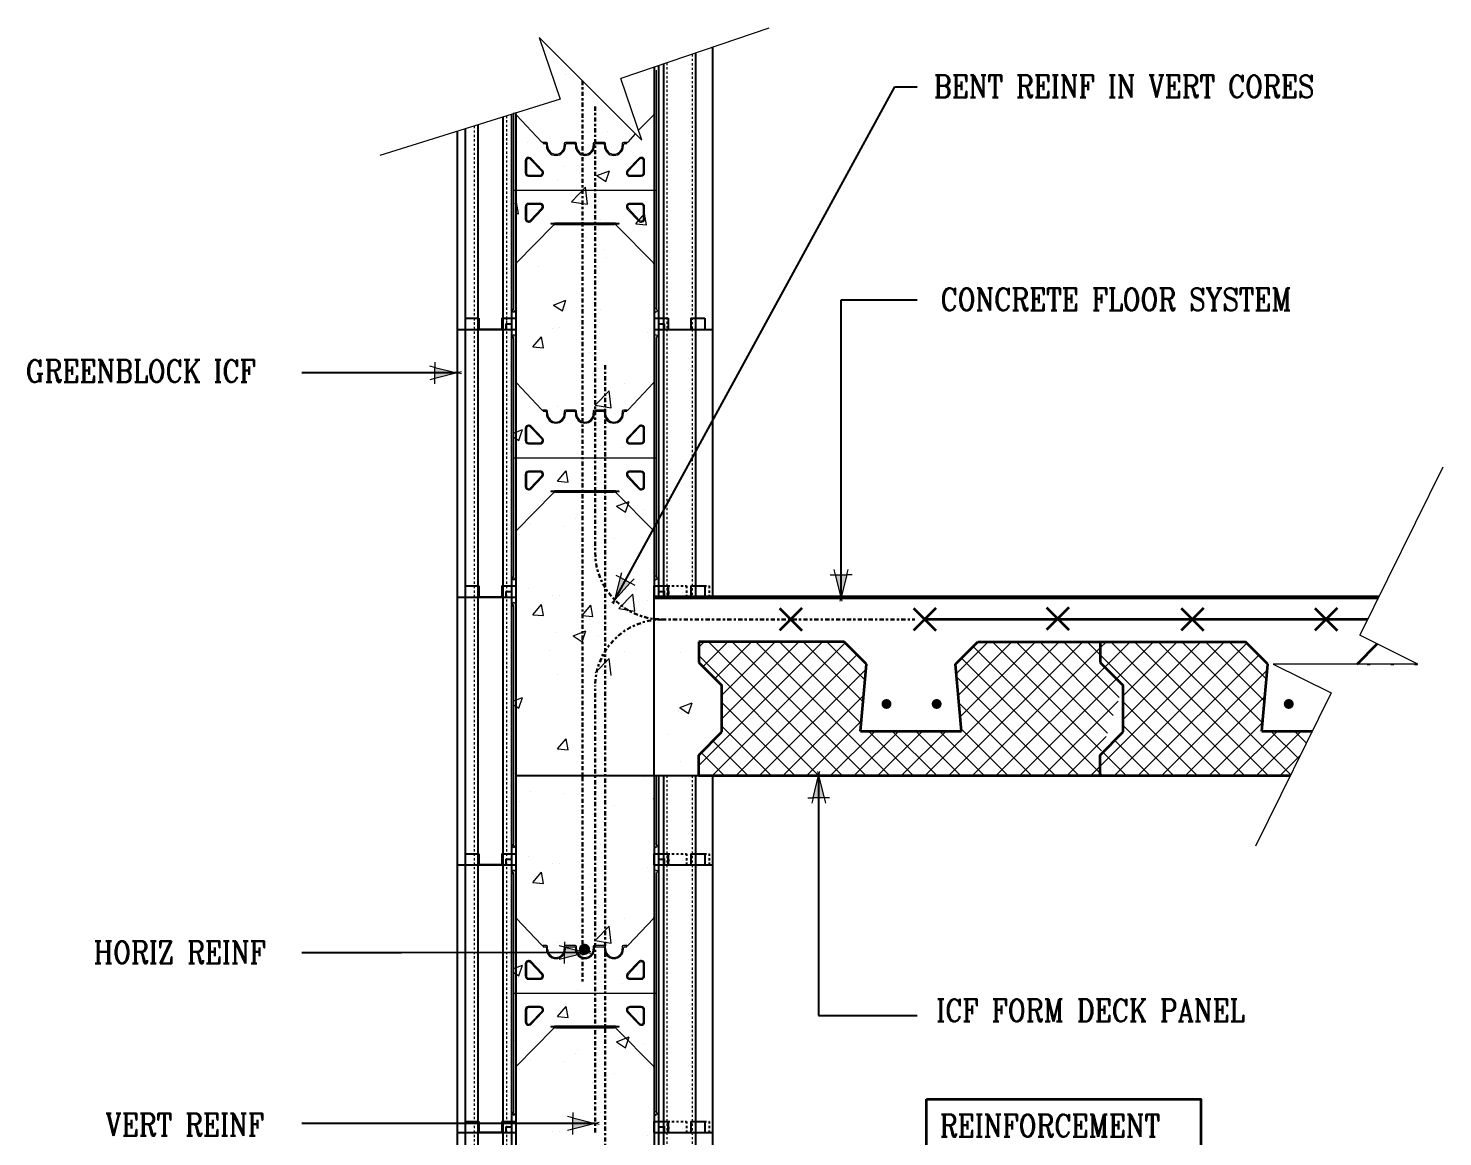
# Model space of a CAD drawing. Header units: inches. Extents: x 2.1 to 65.5, y 40.2 to 123.2.
# Drawn here: x 2.1 to 65.5, y 73.5 to 123.2 of the extents above; entities that cross this region are included whole.
import ezdxf

# ---------------------------------------------------------------- set-up
doc = ezdxf.new("R2010")
doc.units = ezdxf.units.IN
doc.header["$MEASUREMENT"] = 0
for name, pattern in [('CENTER', [2, 1.25, -0.25, 0.25, -0.25]), ('DASHED2', [0.375, 0.25, -0.125]), ('HIDDEN', [0.375, 0.25, -0.125])]:
    doc.linetypes.add(name, pattern=pattern)
for name, color, linetype, lineweight in [('A2 Hatch', 8, 'Continuous', 9), ('A4 medium', 7, 'Continuous', 35), ('A5 heavy', 5, 'Continuous', 53), ('DETAILS', 7, 'Continuous', 13), ('DIM', 3, 'Continuous', 13), ('REBAR', 2, 'CENTER', 30)]:
    doc.layers.add(name, color=color, linetype=linetype, lineweight=lineweight)
doc.styles.add('ARCTEXT', font='arctext.shx', dxfattribs={"width": 0.85})
doc.styles.add('RomanC', font='romanc.shx', dxfattribs={"width": 0.85, "height": 5})
doc.dimstyles.new('ARCTEXT1-4', dxfattribs={"dimtxt": 4, "dimasz": 2, "dimexe": 2, "dimexo": 2, "dimgap": 2, "dimtad": 1, "dimdec": 4, "dimzin": 3, "dimdsep": 46, "dimlunit": 4, "dimtxsty": 'ARCTEXT', "dimblk": 'ARCHTICK', "dimcen": 2, "dimaunit": 1, "dimadec": 0, "dimazin": 0, "dimtfac": 1, "dimtdec": 4, "dimtmove": 2, "dimatfit": 3, "dimldrblk": 'arrow', "dimfxl": 0, "dimtolj": 1, "dimtzin": 0, "dimarcsym": 0})
pattern_1 = [(45, (-3204.1529, 531.17364), (-0.53033009, 0.53033009), []), (135, (-3204.1529, 531.17364), (-0.53033009, -0.53033009), [])]

# ---------------------------------------------------------------- blocks, each defined once
blk = doc.blocks.new('_ArchTick')
at = {"color": 0, "linetype": 'ByBlock', "const_width": 0.15}
blk.add_lwpolyline([(-0.5, -0.5), (0.5, 0.5)], dxfattribs=at)
blk = doc.blocks.new('arrow')
at = {"layer": 'DIM'}
blk.add_hatch(color=253, dxfattribs=at).paths.add_polyline_path([(-2, 0.5), (-2, -0.5), (0, 0)])
at = {"layer": 'DIM', "lineweight": 9}
for points in [[(-2, 0.98), (-2, 0.5), (-2.47, 0.62)], [(0.37, 0.09), (0, 0)], [(0.37, -0.09), (0, 0)], [(-2, -0.98), (-2, -0.5), (-2.47, -0.62)]]:
    blk.add_lwpolyline(points, dxfattribs=at)
at = {"layer": 'DIM', "lineweight": 15}
blk.add_lwpolyline([(0, 0), (-2, -0.5), (-2, 0.5), (0, 0)], dxfattribs=at)

msp = doc.modelspace()

# ---------------------------------------------------------------- hatches: boundary and pattern name
at = {"ltscale": 0.15}
h = msp.add_hatch(dxfattribs=at)
h.set_pattern_fill('ANSI37', color=256, scale=6, style=0)
h.set_pattern_definition(pattern_1)
edge = h.paths.add_edge_path()
edge.add_line((61.626, 94.675), (62.531, 95.579))
edge.add_line((64.357, 94.678), (61.63, 94.678))
edge.add_line((62.531, 95.579), (64.357, 94.678))
at = {"layer": 'A2 Hatch', "ltscale": 0.15}
h = msp.add_hatch(dxfattribs=at)
h.set_pattern_fill('ANSI37', color=256, scale=6, style=0)
h.set_pattern_definition(pattern_1)
h.paths.add_polyline_path([(38.626, 95.675), (32.109, 95.675), (32.109, 94.754), (33.144, 93.719), (33.144, 91.637), (32.109, 90.602), (32.109, 89.678), (50.109, 89.678), (50.109, 90.602), (51.144, 91.637), (51.144, 93.719), (50.109, 94.754), (50.109, 95.675), (44.626, 95.675), (43.626, 94.675), (43.894, 91.678), (39.359, 91.678), (39.626, 94.675)])
edge = h.paths.add_edge_path()
edge.add_line((50.109, 94.754), (51.144, 93.719))
edge.add_line((50.109, 90.602), (51.144, 91.637))
edge.add_line((51.144, 91.637), (51.144, 93.719))
h = msp.add_hatch(dxfattribs=at)
h.set_pattern_fill('ANSI37', color=256, scale=6, style=0)
h.set_pattern_definition(pattern_1)
h.paths.add_polyline_path([(50.109, 89.678), (58.64, 89.678), (59.626, 91.678), (57.359, 91.678), (57.626, 94.675), (56.626, 95.675), (50.109, 95.675), (50.109, 94.754), (51.144, 93.719), (51.144, 91.637), (50.109, 90.602)])
h = msp.add_hatch(color=256, dxfattribs=at)
edge = h.paths.add_edge_path()
edge.add_arc((40.529, 92.89), 0.224, 0, 360)
h = msp.add_hatch(color=256, dxfattribs=at)
edge = h.paths.add_edge_path()
edge.add_arc((42.778, 92.89), 0.224, 0, 360)
h = msp.add_hatch(color=256, dxfattribs=at)
edge = h.paths.add_edge_path()
edge.add_arc((58.564, 92.89), 0.224, 0, 360)

# ---------------------------------------------------------------- linework, layer by layer
at = {"color": 1}
for p, q in [((31.969, 122.065), (31.969, 109.678)), ((32.734, 122.324), (32.734, 109.678)), ((30.109, 121.434), (30.109, 109.678)), ((30.309, 121.502), (30.309, 109.678)), ((30.524, 121.575), (30.524, 109.678)), ((23.709, 119.321), (23.709, 109.678)), ((23.909, 119.331), (23.909, 109.678)), ((21.634, 118.671), (21.634, 109.678)), ((22.209, 118.851), (22.209, 109.678)), ((23.334, 119.203), (23.334, 109.678)), ((21.284, 118.562), (21.284, 109.678)), ((21.634, 110.178), (22.259, 110.178)), ((21.634, 110.178), (21.634, 97.678)), ((22.209, 110.178), (22.209, 97.678)), ((22.259, 110.178), (22.259, 109.678)), ((23.284, 110.178), (23.284, 109.678)), ((23.284, 110.178), (23.909, 110.178)), ((23.334, 110.178), (23.334, 97.678)), ((23.459, 109.928), (23.459, 109.678)), ((23.459, 109.928), (23.709, 109.928)), ((23.709, 109.928), (23.709, 97.678)), ((23.909, 110.178), (23.909, 97.678)), ((23.909, 110.178), (23.909, 109.678)), ((30.109, 110.178), (30.109, 97.678)), ((30.109, 110.178), (30.734, 110.178)), ((30.109, 110.178), (30.109, 109.678)), ((30.309, 109.928), (30.309, 97.678)), ((30.309, 109.928), (30.559, 109.928)), ((30.559, 109.928), (30.559, 109.678)), ((30.734, 110.178), (30.734, 109.678)), ((31.759, 110.178), (31.759, 109.678)), ((31.759, 110.178), (32.384, 110.178)), ((32.384, 110.178), (32.384, 109.678)), ((21.284, 109.678), (23.909, 109.678)), ((21.284, 109.678), (23.909, 109.678)), ((21.284, 109.678), (23.459, 109.678)), ((21.284, 109.678), (21.284, 97.678)), ((21.284, 109.678), (23.459, 109.678)), ((23.334, 109.678), (22.209, 109.678)), ((23.334, 109.678), (22.209, 109.678)), ((23.709, 109.678), (23.909, 109.678)), ((23.709, 109.678), (23.909, 109.678)), ((30.109, 109.678), (30.309, 109.678)), ((30.109, 109.678), (32.734, 109.678)), ((30.524, 109.678), (32.734, 109.678)), ((30.524, 109.678), (30.524, 97.678)), ((31.969, 109.678), (31.969, 97.678)), ((32.734, 109.678), (32.734, 97.678)), ((21.284, 97.678), (23.909, 97.678)), ((21.284, 97.678), (23.909, 97.678)), ((21.284, 97.678), (23.459, 97.678)), ((21.284, 97.678), (21.284, 85.678)), ((21.284, 97.678), (23.459, 97.678)), ((21.634, 98.178), (22.259, 98.178)), ((21.634, 98.178), (21.634, 85.678)), ((22.209, 98.178), (22.209, 85.678)), ((23.334, 97.678), (22.209, 97.678)), ((23.334, 97.678), (22.209, 97.678)), ((22.259, 98.178), (22.259, 97.678)), ((23.284, 98.178), (23.284, 97.678)), ((23.284, 98.178), (23.909, 98.178)), ((23.334, 98.178), (23.334, 85.678)), ((23.459, 97.928), (23.459, 97.678)), ((23.459, 97.928), (23.709, 97.928)), ((23.709, 97.928), (23.709, 85.678)), ((23.709, 97.678), (23.909, 97.678)), ((23.709, 97.678), (23.909, 97.678)), ((23.909, 98.178), (23.909, 85.678)), ((23.909, 98.178), (23.909, 97.678)), ((30.105, 98.178), (30.105, 97.678)), ((30.105, 98.178), (30.73, 98.178)), ((30.105, 98.178), (30.105, 97.678)), ((30.105, 97.678), (30.305, 97.678)), ((30.109, 98.178), (30.734, 98.178)), ((30.109, 98.178), (30.109, 97.678)), ((30.109, 97.678), (32.53, 97.678)), ((30.109, 97.678), (32.53, 97.678)), ((30.109, 97.678), (32.734, 97.678)), ((30.109, 97.678), (30.309, 97.678)), ((30.109, 97.678), (32.734, 97.678)), ((30.305, 97.928), (30.555, 97.928)), ((30.309, 98.178), (30.309, 97.678)), ((30.309, 97.928), (30.559, 97.928)), ((30.32, 97.678), (32.53, 97.678)), ((30.524, 97.678), (32.734, 97.678)), ((30.555, 97.928), (30.555, 97.678)), ((30.559, 97.928), (30.559, 97.678)), ((30.73, 98.178), (30.73, 97.678)), ((30.734, 98.178), (30.734, 97.678)), ((31.755, 98.178), (31.755, 97.678)), ((31.755, 98.178), (32.38, 98.178)), ((31.759, 98.178), (31.759, 97.678)), ((31.759, 98.178), (32.384, 98.178)), ((32.38, 98.178), (32.38, 97.678)), ((32.384, 98.178), (32.384, 97.678)), ((32.534, 97.678), (32.734, 97.678)), ((32.534, 97.678), (32.734, 97.678)), ((32.534, 97.678), (32.734, 97.678)), ((30.109, 89.678), (30.109, 85.678)), ((30.309, 89.678), (30.309, 85.678)), ((30.524, 89.678), (30.524, 85.678)), ((31.969, 89.678), (31.969, 85.678)), ((32.734, 89.678), (32.734, 85.678)), ((21.284, 85.678), (23.909, 85.678)), ((21.284, 85.678), (23.909, 85.678)), ((21.284, 85.678), (23.459, 85.678)), ((21.284, 85.678), (21.284, 73.678)), ((21.284, 85.678), (23.459, 85.678)), ((21.634, 86.178), (22.259, 86.178)), ((21.634, 86.178), (21.634, 73.678)), ((22.209, 86.178), (22.209, 73.678)), ((23.334, 85.678), (22.209, 85.678)), ((23.334, 85.678), (22.209, 85.678)), ((22.259, 86.178), (22.259, 85.678)), ((23.284, 86.178), (23.284, 85.678)), ((23.284, 86.178), (23.909, 86.178)), ((23.334, 86.178), (23.334, 73.678)), ((23.459, 85.928), (23.459, 85.678)), ((23.459, 85.928), (23.709, 85.928)), ((23.709, 85.928), (23.709, 73.678)), ((23.709, 85.678), (23.909, 85.678)), ((23.709, 85.678), (23.909, 85.678)), ((23.909, 86.178), (23.909, 73.678)), ((23.909, 86.178), (23.909, 85.678)), ((30.105, 86.178), (30.105, 85.678)), ((30.105, 86.178), (30.73, 86.178)), ((30.105, 86.178), (30.105, 85.678)), ((30.105, 85.678), (30.305, 85.678)), ((30.109, 86.178), (30.109, 73.678)), ((30.109, 86.178), (30.734, 86.178)), ((30.109, 86.178), (30.109, 85.678)), ((30.109, 85.678), (32.53, 85.678)), ((30.109, 85.678), (32.53, 85.678)), ((30.109, 85.678), (32.734, 85.678)), ((30.109, 85.678), (30.309, 85.678)), ((30.109, 85.678), (32.734, 85.678)), ((30.305, 85.928), (30.555, 85.928)), ((30.309, 86.178), (30.309, 85.678)), ((30.309, 85.928), (30.309, 73.678)), ((30.309, 85.928), (30.559, 85.928)), ((30.32, 85.678), (32.53, 85.678)), ((30.524, 85.678), (32.734, 85.678)), ((30.524, 85.678), (30.524, 73.678)), ((30.555, 85.928), (30.555, 85.678)), ((30.559, 85.928), (30.559, 85.678)), ((30.73, 86.178), (30.73, 85.678)), ((30.734, 86.178), (30.734, 85.678)), ((31.755, 86.178), (31.755, 85.678)), ((31.755, 86.178), (32.38, 86.178)), ((31.759, 86.178), (31.759, 85.678)), ((31.759, 86.178), (32.384, 86.178)), ((31.969, 85.678), (31.969, 73.678)), ((32.38, 86.178), (32.38, 85.678)), ((32.384, 86.178), (32.384, 85.678)), ((32.534, 85.678), (32.734, 85.678)), ((32.534, 85.678), (32.734, 85.678)), ((32.534, 85.678), (32.734, 85.678)), ((32.734, 85.678), (32.734, 73.678)), ((21.284, 73.678), (23.909, 73.678)), ((21.284, 73.678), (23.909, 73.678)), ((21.284, 73.678), (23.459, 73.678)), ((21.284, 73.678), (21.284, 61.601)), ((21.284, 73.678), (23.459, 73.678)), ((21.634, 74.178), (22.259, 74.178)), ((21.634, 74.178), (21.634, 61.71)), ((22.209, 74.178), (22.209, 61.89)), ((23.334, 73.678), (22.209, 73.678)), ((23.334, 73.678), (22.209, 73.678)), ((22.259, 74.178), (22.259, 73.678)), ((23.284, 74.178), (23.284, 73.678)), ((23.284, 74.178), (23.909, 74.178)), ((23.334, 74.178), (23.334, 62.242)), ((23.459, 73.928), (23.459, 73.678)), ((23.459, 73.928), (23.709, 73.928)), ((23.709, 73.928), (23.709, 62.36)), ((23.709, 73.678), (23.909, 73.678)), ((23.709, 73.678), (23.909, 73.678)), ((23.909, 74.178), (23.909, 62.422)), ((23.909, 74.178), (23.909, 73.678)), ((30.105, 74.178), (30.105, 73.678)), ((30.105, 74.178), (30.73, 74.178)), ((30.105, 74.178), (30.105, 73.678)), ((30.105, 73.678), (30.305, 73.678)), ((30.109, 74.178), (30.109, 64.431)), ((30.109, 74.178), (30.734, 74.178)), ((30.109, 74.178), (30.109, 73.678)), ((30.109, 73.678), (32.53, 73.678)), ((30.109, 73.678), (32.53, 73.678)), ((30.109, 73.678), (32.734, 73.678)), ((30.109, 73.678), (30.309, 73.678)), ((30.109, 73.678), (32.734, 73.678)), ((30.305, 73.928), (30.555, 73.928)), ((30.309, 74.178), (30.309, 73.678)), ((30.309, 73.928), (30.309, 64.493)), ((30.309, 73.928), (30.559, 73.928)), ((30.32, 73.678), (32.53, 73.678)), ((30.524, 73.678), (32.734, 73.678)), ((30.524, 73.678), (30.524, 64.559)), ((30.555, 73.928), (30.555, 73.678)), ((30.559, 73.928), (30.559, 73.678)), ((30.73, 74.178), (30.73, 73.678)), ((30.734, 74.178), (30.734, 73.678)), ((31.755, 74.178), (31.755, 73.678)), ((31.755, 74.178), (32.38, 74.178)), ((31.759, 74.178), (31.759, 73.678)), ((31.759, 74.178), (32.384, 74.178)), ((31.969, 73.678), (31.969, 65.007)), ((32.38, 74.178), (32.38, 73.678)), ((32.384, 74.178), (32.384, 73.678)), ((32.534, 73.678), (32.734, 73.678)), ((32.534, 73.678), (32.734, 73.678)), ((32.534, 73.678), (32.734, 73.678)), ((32.734, 73.678), (32.734, 65.244))]:
    msp.add_line(p, q, dxfattribs=at)
at = {"color": 1, "linetype": 'HIDDEN', "ltscale": 0.02}
for p, q in [((21.634, 110.178), (22.259, 110.178)), ((21.634, 110.178), (21.634, 109.678)), ((22.259, 110.178), (22.259, 109.678)), ((23.284, 110.178), (23.284, 109.678)), ((23.284, 110.178), (23.909, 110.178)), ((30.109, 110.178), (30.734, 110.178)), ((30.309, 109.928), (30.309, 109.678)), ((30.309, 109.928), (30.559, 109.928)), ((30.559, 109.928), (30.559, 109.678)), ((30.734, 110.178), (30.734, 109.678)), ((31.759, 110.178), (31.759, 109.678)), ((31.759, 110.178), (32.384, 110.178)), ((32.384, 110.178), (32.384, 109.678)), ((21.634, 98.178), (22.259, 98.178)), ((21.634, 98.178), (21.634, 97.678)), ((22.259, 98.178), (22.259, 97.678)), ((23.284, 98.178), (23.284, 97.678)), ((23.284, 98.178), (23.909, 98.178)), ((30.105, 98.178), (30.73, 98.178)), ((30.105, 98.178), (30.73, 98.178)), ((30.109, 98.178), (30.734, 98.178)), ((30.305, 97.928), (30.305, 97.678)), ((30.305, 97.928), (30.555, 97.928)), ((30.305, 97.928), (30.305, 97.678)), ((30.305, 97.928), (30.555, 97.928)), ((30.309, 98.178), (31.559, 98.178)), ((30.309, 97.928), (30.309, 97.678)), ((30.309, 97.928), (30.559, 97.928)), ((30.509, 97.928), (30.759, 97.928)), ((30.555, 97.928), (30.555, 97.678)), ((30.555, 97.928), (30.555, 97.678)), ((30.559, 97.928), (30.559, 97.678)), ((30.73, 98.178), (30.73, 97.678)), ((30.73, 98.178), (30.73, 97.678)), ((30.734, 98.178), (30.734, 97.678)), ((30.759, 97.928), (30.759, 97.678)), ((31.559, 98.178), (31.559, 97.678)), ((31.755, 98.178), (31.755, 97.678)), ((31.755, 98.178), (32.38, 98.178)), ((31.755, 98.178), (31.755, 97.678)), ((31.755, 98.178), (32.38, 98.178)), ((31.759, 98.178), (31.759, 97.678)), ((31.759, 98.178), (32.384, 98.178)), ((31.959, 98.178), (31.959, 97.678)), ((31.959, 98.178), (32.584, 98.178)), ((32.38, 98.178), (32.38, 97.678)), ((32.38, 98.178), (32.38, 97.678)), ((32.384, 98.178), (32.384, 97.678)), ((32.584, 98.178), (32.584, 97.678)), ((21.634, 86.178), (22.259, 86.178)), ((21.634, 86.178), (21.634, 85.678)), ((22.259, 86.178), (22.259, 85.678)), ((23.284, 86.178), (23.284, 85.678)), ((23.284, 86.178), (23.909, 86.178)), ((30.105, 86.178), (30.73, 86.178)), ((30.105, 86.178), (30.73, 86.178)), ((30.109, 86.178), (30.734, 86.178)), ((30.305, 85.928), (30.305, 85.678)), ((30.305, 85.928), (30.555, 85.928)), ((30.305, 85.928), (30.305, 85.678)), ((30.305, 85.928), (30.555, 85.928)), ((30.309, 86.178), (31.559, 86.178)), ((30.309, 85.928), (30.309, 85.678)), ((30.309, 85.928), (30.559, 85.928)), ((30.509, 85.928), (30.759, 85.928)), ((30.555, 85.928), (30.555, 85.678)), ((30.555, 85.928), (30.555, 85.678)), ((30.559, 85.928), (30.559, 85.678)), ((30.73, 86.178), (30.73, 85.678)), ((30.73, 86.178), (30.73, 85.678)), ((30.734, 86.178), (30.734, 85.678)), ((30.759, 85.928), (30.759, 85.678)), ((31.559, 86.178), (31.559, 85.678)), ((31.755, 86.178), (31.755, 85.678)), ((31.755, 86.178), (32.38, 86.178)), ((31.755, 86.178), (31.755, 85.678)), ((31.755, 86.178), (32.38, 86.178)), ((31.759, 86.178), (31.759, 85.678)), ((31.759, 86.178), (32.384, 86.178)), ((31.959, 86.178), (31.959, 85.678)), ((31.959, 86.178), (32.584, 86.178)), ((32.38, 86.178), (32.38, 85.678)), ((32.38, 86.178), (32.38, 85.678)), ((32.384, 86.178), (32.384, 85.678)), ((32.584, 86.178), (32.584, 85.678)), ((21.634, 74.178), (22.259, 74.178)), ((21.634, 74.178), (21.634, 73.678)), ((22.259, 74.178), (22.259, 73.678)), ((23.284, 74.178), (23.284, 73.678)), ((23.284, 74.178), (23.909, 74.178)), ((30.105, 74.178), (30.73, 74.178)), ((30.105, 74.178), (30.73, 74.178)), ((30.109, 74.178), (30.734, 74.178)), ((30.305, 73.928), (30.305, 73.678)), ((30.305, 73.928), (30.555, 73.928)), ((30.305, 73.928), (30.305, 73.678)), ((30.305, 73.928), (30.555, 73.928)), ((30.309, 74.178), (31.559, 74.178)), ((30.309, 73.928), (30.309, 73.678)), ((30.309, 73.928), (30.559, 73.928)), ((30.509, 73.928), (30.759, 73.928)), ((30.555, 73.928), (30.555, 73.678)), ((30.555, 73.928), (30.555, 73.678)), ((30.559, 73.928), (30.559, 73.678)), ((30.73, 74.178), (30.73, 73.678)), ((30.73, 74.178), (30.73, 73.678)), ((30.734, 74.178), (30.734, 73.678)), ((30.759, 73.928), (30.759, 73.678)), ((31.559, 74.178), (31.559, 73.678)), ((31.755, 74.178), (31.755, 73.678)), ((31.755, 74.178), (32.38, 74.178)), ((31.755, 74.178), (31.755, 73.678)), ((31.755, 74.178), (32.38, 74.178)), ((31.759, 74.178), (31.759, 73.678)), ((31.759, 74.178), (32.384, 74.178)), ((31.959, 74.178), (31.959, 73.678)), ((31.959, 74.178), (32.584, 74.178)), ((32.38, 74.178), (32.38, 73.678)), ((32.38, 74.178), (32.38, 73.678)), ((32.384, 74.178), (32.384, 73.678)), ((32.584, 74.178), (32.584, 73.678))]:
    msp.add_line(p, q, dxfattribs=at)
at = {"ltscale": 0.15}
for p, q in [((22.259, 109.678), (23.284, 109.678)), ((22.259, 109.678), (23.284, 109.678)), ((22.259, 97.678), (23.284, 97.678)), ((22.259, 97.678), (23.284, 97.678)), ((30.105, 97.678), (30.105, 89.678)), ((50.109, 94.754), (51.144, 93.719)), ((51.144, 91.637), (51.144, 93.719)), ((50.109, 90.602), (51.144, 91.637)), ((23.909, 89.678), (50.109, 89.678)), ((50.109, 89.678), (58.64, 89.678)), ((22.259, 85.678), (23.284, 85.678)), ((22.259, 85.678), (23.284, 85.678)), ((22.259, 73.678), (23.284, 73.678)), ((22.259, 73.678), (23.284, 73.678))]:
    msp.add_line(p, q, dxfattribs=at)
at = {"ltscale": 0.15, "const_width": 0.25}
msp.add_lwpolyline([(26.863, 81.891, 1), (27.113, 81.891, 1)], format="xyb", close=True, dxfattribs=at)
at = {"layer": 'A2 Hatch', "linetype": 'DASHED2', "ltscale": 0.15}
for p, q in [((31.809, 122.011), (31.809, 109.678)), ((30.684, 121.629), (30.684, 109.678)), ((23.494, 119.254), (23.494, 109.678)), ((22.049, 118.801), (22.049, 109.678)), ((22.049, 110.178), (22.049, 97.678)), ((23.494, 110.178), (23.494, 97.678)), ((30.684, 109.678), (30.684, 97.678)), ((31.809, 109.678), (31.809, 97.678)), ((22.049, 98.178), (22.049, 85.678)), ((23.494, 98.178), (23.494, 85.678)), ((30.684, 89.678), (30.684, 85.678)), ((31.809, 89.678), (31.809, 85.678)), ((22.049, 86.178), (22.049, 73.678)), ((23.494, 86.178), (23.494, 73.678)), ((30.684, 85.678), (30.684, 73.678)), ((31.809, 85.678), (31.809, 73.678)), ((22.049, 74.178), (22.049, 61.84)), ((23.494, 74.178), (23.494, 62.292)), ((30.684, 73.678), (30.684, 64.609)), ((31.809, 73.678), (31.809, 64.958))]:
    msp.add_line(p, q, dxfattribs=at)
at = {"layer": 'A2 Hatch', "ltscale": 0.15}
for p, q in [((26.123, 121.117), (26.123, 121.117)), ((29.134, 118.812), (29.134, 118.812)), ((23.973, 118.057), (23.973, 118.057)), ((24.417, 118.065), (24.417, 118.065)), ((27.131, 118.549), (27.131, 118.549)), ((28.014, 118.569), (28.014, 118.569)), ((28.688, 117.885), (28.688, 117.885)), ((26.104, 116.991), (26.104, 116.991)), ((27.546, 116.575), (28.106, 116.79)), ((27.944, 116.306), (28.106, 116.79)), ((25.792, 116.344), (25.792, 116.344)), ((26.406, 115.398), (27.029, 116.048)), ((27.117, 115.289), (27.029, 116.048)), ((27.546, 116.575), (27.944, 116.306)), ((27.029, 115.657), (27.029, 115.657)), ((27.917, 115.906), (27.917, 115.906)), ((23.885, 114.881), (24.038, 114.868)), ((23.887, 115.3), (23.945, 115.369)), ((24.037, 114.868), (23.945, 115.369)), ((25.026, 115.393), (25.026, 115.393)), ((26.406, 115.398), (27.118, 115.288)), ((29.297, 114.408), (29.683, 114.867)), ((29.776, 114.366), (29.683, 114.867)), ((27.709, 114.587), (27.709, 114.587)), ((29.297, 114.408), (29.776, 114.366)), ((27.096, 113.818), (27.096, 113.818)), ((27.819, 113.243), (27.819, 113.243)), ((27.954, 112.901), (27.954, 112.901)), ((24.925, 112.502), (24.925, 112.502)), ((25.599, 110.773), (26.159, 110.988)), ((25.997, 110.505), (26.159, 110.988)), ((26.099, 110.987), (26.099, 110.987)), ((25.599, 110.773), (25.997, 110.505)), ((27.722, 110.579), (27.722, 110.579)), ((25.538, 109.73), (25.538, 109.73)), ((25.85, 109.745), (25.85, 109.745)), ((24.669, 108.892), (25.055, 109.352)), ((25.148, 108.85), (25.055, 109.352)), ((29.809, 109.55), (29.809, 109.55)), ((24.669, 108.892), (25.148, 108.85)), ((27.225, 108.656), (27.225, 108.656)), ((27.625, 107.916), (27.625, 107.916)), ((28.798, 107.255), (28.798, 107.255)), ((27.467, 106.281), (28.09, 106.931)), ((28.178, 106.171), (28.09, 106.931)), ((25.769, 106.213), (25.769, 106.213)), ((27.467, 106.281), (28.178, 106.171)), ((23.946, 105.664), (23.946, 105.664)), ((28.217, 105.484), (28.217, 105.484)), ((23.85, 104.839), (24.051, 104.704)), ((23.851, 105.048), (24.213, 105.187)), ((24.051, 104.704), (24.213, 105.187)), ((27.527, 105.253), (27.527, 105.253)), ((26.693, 104.1), (26.693, 104.1)), ((27.686, 104.457), (27.686, 104.457)), ((28.696, 104.364), (28.696, 104.364)), ((25.779, 102.875), (26.165, 103.334)), ((25.779, 102.875), (26.258, 102.833)), ((26.258, 102.833), (26.165, 103.334)), ((27.43, 102.59), (27.43, 102.59)), ((28.428, 101.751), (28.988, 101.966)), ((28.428, 101.751), (28.826, 101.483)), ((28.826, 101.483), (28.988, 101.966)), ((29.621, 101.607), (29.621, 101.607)), ((24.589, 100.945), (24.589, 100.945)), ((26.075, 100.856), (26.075, 100.856)), ((26.591, 101.208), (26.591, 101.208)), ((26.659, 101.396), (26.659, 101.396)), ((24.075, 100.501), (24.075, 100.501)), ((28.346, 100.321), (28.346, 100.321)), ((27.333, 99.927), (27.333, 99.927)), ((27.517, 98.452), (27.517, 98.452)), ((27.722, 98.58), (27.722, 98.58)), ((24.487, 98.053), (24.487, 98.053)), ((25.538, 97.731), (25.538, 97.731)), ((25.85, 97.745), (25.85, 97.745)), ((28.527, 97.164), (29.15, 97.814)), ((29.239, 97.054), (29.15, 97.814)), ((31.391, 97.864), (31.391, 97.864)), ((24.669, 96.892), (25.055, 97.352)), ((25.148, 96.85), (25.055, 97.352)), ((25.068, 97.329), (25.068, 97.329)), ((26.889, 96.857), (27.275, 97.317)), ((27.236, 97.264), (27.236, 97.264)), ((27.368, 96.815), (27.275, 97.317)), ((28.527, 97.164), (29.239, 97.054)), ((29.338, 97.149), (29.338, 97.149)), ((29.809, 97.55), (29.809, 97.55)), ((24.669, 96.892), (25.148, 96.85)), ((26.889, 96.857), (27.368, 96.815)), ((27.225, 96.656), (27.225, 96.656)), ((25.745, 96.083), (25.745, 96.083)), ((26.481, 95.95), (27.042, 96.165)), ((26.481, 95.95), (26.879, 95.682)), ((26.879, 95.682), (27.042, 96.165)), ((27.625, 95.916), (27.625, 95.916)), ((25.412, 95.297), (25.412, 95.297)), ((28.798, 95.255), (28.798, 95.255)), ((31.293, 95.2), (31.293, 95.2)), ((27.138, 94.601), (27.138, 94.601)), ((27.467, 94.281), (28.09, 94.931)), ((28.178, 94.171), (28.09, 94.931)), ((25.769, 94.213), (25.769, 94.213)), ((23.946, 93.664), (23.946, 93.664)), ((23.85, 92.839), (24.051, 92.704)), ((23.851, 93.048), (24.213, 93.187)), ((24.051, 92.704), (24.213, 93.187)), ((31.257, 92.729), (31.817, 92.944)), ((31.257, 92.729), (31.655, 92.461)), ((31.655, 92.461), (31.817, 92.944)), ((31.196, 92.537), (31.196, 92.537)), ((25.779, 90.875), (26.165, 91.334)), ((26.258, 90.833), (26.165, 91.334)), ((30.717, 91.527), (30.717, 91.527)), ((25.779, 90.875), (26.258, 90.833)), ((31.288, 90.314), (31.288, 90.314)), ((29.621, 89.607), (29.621, 89.607)), ((24.589, 88.945), (24.589, 88.945)), ((26.075, 88.856), (26.075, 88.856)), ((24.075, 88.501), (24.075, 88.501)), ((28.346, 88.321), (28.346, 88.321)), ((27.333, 87.927), (27.333, 87.927)), ((27.517, 86.452), (27.517, 86.452)), ((27.722, 86.58), (27.722, 86.58)), ((24.487, 86.053), (24.487, 86.053)), ((25.538, 85.731), (25.538, 85.731)), ((25.85, 85.745), (25.85, 85.745)), ((31.391, 85.864), (31.391, 85.864)), ((24.669, 84.892), (25.055, 85.352)), ((25.148, 84.85), (25.055, 85.352)), ((25.068, 85.329), (25.068, 85.329)), ((27.236, 85.264), (27.236, 85.264)), ((29.809, 85.55), (29.809, 85.55)), ((24.669, 84.892), (25.148, 84.85)), ((27.225, 84.656), (27.225, 84.656)), ((27.625, 83.916), (27.625, 83.916)), ((28.798, 83.255), (28.798, 83.255)), ((27.467, 82.281), (28.09, 82.931)), ((28.178, 82.172), (28.09, 82.931)), ((25.769, 82.214), (25.769, 82.214)), ((27.467, 82.281), (28.178, 82.171)), ((23.851, 81.048), (24.213, 81.187)), ((23.946, 81.664), (23.946, 81.664)), ((24.051, 80.704), (24.213, 81.187)), ((27.527, 81.253), (27.527, 81.253)), ((28.217, 81.484), (28.217, 81.484)), ((23.85, 80.839), (24.051, 80.704)), ((26.693, 80.1), (26.693, 80.1)), ((27.686, 80.457), (27.686, 80.457)), ((28.696, 80.364), (28.696, 80.364)), ((25.779, 78.875), (26.165, 79.334)), ((26.258, 78.833), (26.165, 79.334)), ((25.779, 78.875), (26.258, 78.833)), ((27.43, 78.59), (27.43, 78.59)), ((26.659, 77.396), (26.659, 77.396)), ((28.428, 77.751), (28.988, 77.966)), ((28.428, 77.751), (28.826, 77.483)), ((28.826, 77.483), (28.988, 77.966)), ((29.621, 77.607), (29.621, 77.607)), ((24.589, 76.945), (24.589, 76.945)), ((26.075, 76.856), (26.075, 76.856)), ((26.591, 77.208), (26.591, 77.208)), ((24.075, 76.501), (24.075, 76.501)), ((28.346, 76.321), (28.346, 76.321)), ((27.333, 75.927), (27.333, 75.927)), ((27.517, 74.452), (27.517, 74.452)), ((27.722, 74.58), (27.722, 74.58)), ((24.487, 74.053), (24.487, 74.053)), ((25.538, 73.731), (25.538, 73.731)), ((25.85, 73.745), (25.85, 73.745)), ((31.391, 73.864), (31.391, 73.864)), ((29.809, 73.55), (29.809, 73.55))]:
    msp.add_line(p, q, dxfattribs=at)
at = {"layer": 'A4 medium', "ltscale": 0.15}
for p, q in [((35.735, 97.178), (36.735, 96.178)), ((36.735, 97.178), (35.735, 96.178)), ((41.735, 97.178), (42.735, 96.178)), ((42.735, 97.178), (41.735, 96.178)), ((47.7, 97.213), (48.7, 96.213)), ((48.7, 97.213), (47.7, 96.213)), ((53.735, 97.178), (54.735, 96.178)), ((54.735, 97.178), (53.735, 96.178)), ((59.735, 97.178), (60.735, 96.178)), ((60.735, 97.178), (59.735, 96.178)), ((48.235, 96.678), (42.235, 96.678)), ((54.235, 96.678), (48.235, 96.678)), ((60.235, 96.678), (54.235, 96.678)), ((62.094, 96.678), (60.235, 96.678)), ((32.109, 95.675), (32.109, 94.754)), ((38.626, 95.675), (32.109, 95.675)), ((39.626, 94.675), (38.626, 95.675)), ((43.626, 94.675), (44.626, 95.675)), ((44.626, 95.675), (50.109, 95.675)), ((50.109, 95.675), (50.109, 94.754)), ((50.109, 95.675), (56.626, 95.675)), ((57.626, 94.675), (56.626, 95.675)), ((61.626, 94.675), (62.531, 95.579)), ((32.109, 94.754), (33.144, 93.719)), ((39.359, 91.678), (39.626, 94.675)), ((43.894, 91.678), (43.626, 94.675)), ((50.109, 94.754), (51.144, 93.719)), ((57.359, 91.678), (57.626, 94.675)), ((33.144, 91.637), (33.144, 93.719)), ((51.144, 91.637), (51.144, 93.719)), ((32.109, 90.602), (33.144, 91.637)), ((39.359, 91.678), (43.894, 91.678)), ((50.109, 90.602), (51.144, 91.637)), ((57.359, 91.678), (59.626, 91.678)), ((32.109, 89.678), (32.109, 90.602)), ((50.109, 89.678), (50.109, 90.602)), ((32.109, 89.678), (58.64, 89.678))]:
    msp.add_line(p, q, dxfattribs=at)
msp.add_lwpolyline([(42.321, 75.173), (54.616, 75.173), (54.616, 70.831), (42.321, 70.831)], close=True, dxfattribs=at)
at = {"layer": 'A5 heavy', "ltscale": 0.15}
msp.add_line((30.105, 97.678), (62.587, 97.678), dxfattribs=at)
at = {"layer": 'DETAILS', "color": 6, "lineweight": 20}
for p, q in [((30.109, 119.349), (30.109, 121.4)), ((30.209, 121.303), (30.209, 110.606)), ((23.809, 119.383), (23.809, 110.606)), ((23.909, 119.415), (23.909, 112.587)), ((23.909, 119.365), (23.909, 119.349)), ((23.937, 119.279), (25.054, 118.089)), ((29.407, 118.608), (30.081, 119.279)), ((30.109, 112.587), (30.109, 119.349)), ((25.127, 118.058), (25.134, 118.058)), ((25.284, 118.058), (25.127, 118.058)), ((25.134, 118.058), (25.134, 118.008)), ((25.134, 118.008), (25.234, 118.008)), ((25.284, 117.958), (25.284, 117.903)), ((25.334, 117.903), (25.334, 118.008)), ((26.084, 118.008), (26.084, 117.903)), ((26.584, 118.058), (26.134, 118.058)), ((26.134, 117.903), (26.134, 117.958)), ((26.184, 118.008), (26.534, 118.008)), ((26.584, 117.958), (26.584, 117.903)), ((26.634, 117.903), (26.634, 118.008)), ((27.384, 118.008), (27.384, 117.903)), ((27.884, 118.058), (27.434, 118.058)), ((27.434, 117.903), (27.434, 117.958)), ((27.484, 118.008), (27.834, 118.008)), ((27.884, 117.958), (27.884, 117.903)), ((27.934, 117.903), (27.934, 118.008)), ((28.684, 118.008), (28.684, 117.903)), ((28.891, 118.058), (28.734, 118.058)), ((28.734, 117.903), (28.734, 117.958)), ((28.784, 118.008), (28.884, 118.008)), ((28.884, 118.008), (28.884, 118.058)), ((28.884, 118.058), (28.891, 118.058)), ((28.964, 118.089), (29.273, 118.451)), ((25.112, 116.802), (24.592, 117.343)), ((29.426, 117.343), (28.906, 116.802)), ((24.334, 117.239), (24.334, 116.698)), ((24.384, 117.239), (24.384, 116.698)), ((25.076, 116.768), (24.556, 117.309)), ((29.462, 117.309), (28.942, 116.768)), ((29.634, 116.698), (29.634, 117.239)), ((29.684, 116.698), (29.684, 117.239)), ((24.484, 116.598), (25.003, 116.598)), ((24.484, 116.548), (25.003, 116.548)), ((29.015, 116.598), (29.534, 116.598)), ((29.015, 116.548), (29.534, 116.548)), ((23.809, 115.928), (30.209, 115.928)), ((24.334, 115.178), (24.334, 114.637)), ((24.384, 115.178), (24.384, 114.637)), ((25.003, 115.328), (24.484, 115.328)), ((25.003, 115.278), (24.484, 115.278)), ((24.556, 114.568), (25.076, 115.109)), ((24.592, 114.534), (25.112, 115.075)), ((28.906, 115.075), (29.426, 114.534)), ((28.942, 115.109), (29.462, 114.568)), ((29.534, 115.328), (29.015, 115.328)), ((29.534, 115.278), (29.015, 115.278)), ((29.634, 114.637), (29.634, 115.178)), ((29.684, 114.637), (29.684, 115.178)), ((23.938, 112.658), (25.59, 114.335)), ((25.639, 114.448), (25.483, 114.433)), ((25.483, 114.414), (25.639, 114.398)), ((27.009, 114.448), (25.639, 114.448)), ((25.639, 114.398), (27.009, 114.398)), ((25.696, 114.378), (27.009, 114.378)), ((28.379, 114.448), (27.009, 114.448)), ((27.009, 114.398), (28.379, 114.398)), ((27.009, 114.378), (28.322, 114.378)), ((28.535, 114.433), (28.379, 114.448)), ((28.379, 114.398), (28.535, 114.414)), ((28.428, 114.335), (30.08, 112.658)), ((23.909, 110.579), (23.909, 112.587)), ((30.109, 112.587), (30.109, 110.579)), ((23.802, 110.581), (23.757, 110.502)), ((23.757, 110.502), (23.843, 110.452)), ((23.809, 110.642), (23.809, 110.606)), ((23.843, 110.452), (23.902, 110.554)), ((30.116, 110.554), (30.175, 110.452)), ((30.175, 110.452), (30.261, 110.502)), ((30.209, 110.606), (30.209, 110.642)), ((30.261, 110.502), (30.216, 110.581)), ((23.757, 109.405), (23.843, 109.455)), ((23.802, 109.326), (23.757, 109.405)), ((23.809, 109.303), (23.809, 98.606)), ((23.809, 109.265), (23.809, 109.301)), ((23.843, 109.455), (23.902, 109.353)), ((23.909, 109.328), (23.909, 107.349)), ((30.109, 107.349), (30.109, 109.328)), ((30.116, 109.353), (30.175, 109.455)), ((30.175, 109.455), (30.261, 109.405)), ((30.209, 109.303), (30.209, 98.606)), ((30.209, 109.301), (30.209, 109.265)), ((30.261, 109.405), (30.216, 109.326)), ((23.909, 107.349), (23.909, 100.587)), ((23.937, 107.279), (25.054, 106.089)), ((28.964, 106.089), (30.081, 107.279)), ((30.109, 100.587), (30.109, 107.349)), ((25.127, 106.058), (25.134, 106.058)), ((25.284, 106.058), (25.127, 106.058)), ((25.134, 106.058), (25.134, 106.008)), ((25.134, 106.008), (25.234, 106.008)), ((25.284, 105.958), (25.284, 105.903)), ((25.334, 105.903), (25.334, 106.008)), ((26.084, 106.008), (26.084, 105.903)), ((26.584, 106.058), (26.134, 106.058)), ((26.134, 105.903), (26.134, 105.958)), ((26.184, 106.008), (26.534, 106.008)), ((26.584, 105.958), (26.584, 105.903)), ((26.634, 105.903), (26.634, 106.008)), ((27.384, 106.008), (27.384, 105.903)), ((27.884, 106.058), (27.434, 106.058)), ((27.434, 105.903), (27.434, 105.958)), ((27.484, 106.008), (27.834, 106.008)), ((27.884, 105.958), (27.884, 105.903)), ((27.934, 105.903), (27.934, 106.008)), ((28.684, 106.008), (28.684, 105.903)), ((28.891, 106.058), (28.734, 106.058)), ((28.734, 105.903), (28.734, 105.958)), ((28.784, 106.008), (28.884, 106.008)), ((28.884, 106.008), (28.884, 106.058)), ((28.884, 106.058), (28.891, 106.058)), ((25.076, 104.768), (24.556, 105.309)), ((25.112, 104.802), (24.592, 105.343)), ((29.426, 105.343), (28.906, 104.802)), ((29.462, 105.309), (28.942, 104.768)), ((24.334, 105.239), (24.334, 104.698)), ((24.384, 105.239), (24.384, 104.698)), ((29.634, 104.698), (29.634, 105.239)), ((29.684, 104.698), (29.684, 105.239)), ((24.484, 104.598), (25.003, 104.598)), ((24.484, 104.548), (25.003, 104.548)), ((29.015, 104.598), (29.534, 104.598)), ((29.015, 104.548), (29.534, 104.548)), ((23.809, 103.928), (30.209, 103.928)), ((24.334, 103.178), (24.334, 102.637)), ((24.384, 103.178), (24.384, 102.637)), ((25.003, 103.328), (24.484, 103.328)), ((25.003, 103.278), (24.484, 103.278)), ((24.556, 102.568), (25.076, 103.109)), ((24.592, 102.534), (25.112, 103.075)), ((28.906, 103.075), (29.426, 102.534)), ((28.942, 103.109), (29.462, 102.568)), ((29.534, 103.328), (29.015, 103.328)), ((29.534, 103.278), (29.015, 103.278)), ((29.634, 102.637), (29.634, 103.178)), ((29.684, 102.637), (29.684, 103.178)), ((23.938, 100.658), (25.59, 102.335)), ((25.639, 102.448), (25.483, 102.433)), ((25.483, 102.414), (25.639, 102.398)), ((27.009, 102.448), (25.639, 102.448)), ((25.639, 102.398), (27.009, 102.398)), ((25.696, 102.378), (27.009, 102.378)), ((28.379, 102.448), (27.009, 102.448)), ((27.009, 102.398), (28.379, 102.398)), ((27.009, 102.378), (28.322, 102.378)), ((28.535, 102.433), (28.379, 102.448)), ((28.379, 102.398), (28.535, 102.414)), ((28.428, 102.335), (30.08, 100.658)), ((23.909, 98.579), (23.909, 100.587)), ((30.109, 100.587), (30.109, 98.579)), ((23.802, 98.581), (23.757, 98.502)), ((23.802, 98.581), (23.757, 98.502)), ((23.757, 98.502), (23.843, 98.452)), ((23.757, 98.502), (23.843, 98.452)), ((23.809, 98.642), (23.809, 98.606)), ((23.809, 98.642), (23.809, 98.606)), ((23.843, 98.452), (23.902, 98.554)), ((23.843, 98.452), (23.902, 98.554)), ((30.116, 98.554), (30.175, 98.452)), ((30.116, 98.554), (30.175, 98.452)), ((30.175, 98.452), (30.261, 98.502)), ((30.175, 98.452), (30.261, 98.502)), ((30.209, 98.606), (30.209, 98.642)), ((30.209, 98.606), (30.209, 98.642)), ((30.261, 98.502), (30.216, 98.581)), ((30.261, 98.502), (30.216, 98.581)), ((23.757, 97.405), (23.843, 97.455)), ((23.802, 97.326), (23.757, 97.405)), ((23.809, 97.303), (23.809, 86.606)), ((23.809, 97.265), (23.809, 97.301)), ((23.843, 97.455), (23.902, 97.353)), ((23.909, 97.328), (23.909, 95.349)), ((23.909, 95.349), (23.909, 88.587)), ((30.109, 88.587), (30.109, 89.678)), ((30.209, 89.678), (30.209, 86.606)), ((23.909, 86.579), (23.909, 88.587)), ((30.109, 88.587), (30.109, 86.579)), ((23.802, 86.581), (23.757, 86.502)), ((23.802, 86.581), (23.757, 86.502)), ((23.757, 86.502), (23.843, 86.452)), ((23.757, 86.502), (23.843, 86.452)), ((23.809, 86.642), (23.809, 86.606)), ((23.809, 86.642), (23.809, 86.606)), ((23.843, 86.452), (23.902, 86.554)), ((23.843, 86.452), (23.902, 86.554)), ((30.116, 86.554), (30.175, 86.452)), ((30.116, 86.554), (30.175, 86.452)), ((30.175, 86.452), (30.261, 86.502)), ((30.175, 86.452), (30.261, 86.502)), ((30.209, 86.606), (30.209, 86.642)), ((30.209, 86.606), (30.209, 86.642)), ((30.261, 86.502), (30.216, 86.581)), ((30.261, 86.502), (30.216, 86.581)), ((23.757, 85.405), (23.843, 85.455)), ((23.802, 85.326), (23.757, 85.405)), ((23.809, 85.303), (23.809, 74.606)), ((23.809, 85.265), (23.809, 85.301)), ((23.843, 85.455), (23.902, 85.353)), ((23.909, 85.328), (23.909, 83.349)), ((30.109, 83.349), (30.109, 85.328)), ((30.116, 85.353), (30.175, 85.455)), ((30.175, 85.455), (30.261, 85.405)), ((30.209, 85.303), (30.209, 74.606)), ((30.209, 85.301), (30.209, 85.265)), ((30.261, 85.405), (30.216, 85.326)), ((23.909, 83.349), (23.909, 76.587)), ((23.937, 83.279), (25.054, 82.089)), ((28.964, 82.089), (30.081, 83.279)), ((30.109, 76.587), (30.109, 83.349)), ((25.127, 82.058), (25.134, 82.058)), ((25.284, 82.058), (25.127, 82.058)), ((25.134, 82.058), (25.134, 82.008)), ((25.134, 82.008), (25.234, 82.008)), ((25.284, 81.958), (25.284, 81.903)), ((25.334, 81.903), (25.334, 82.008)), ((26.084, 82.008), (26.084, 81.903)), ((26.584, 82.058), (26.134, 82.058)), ((26.134, 81.903), (26.134, 81.958)), ((26.184, 82.008), (26.534, 82.008)), ((26.584, 81.958), (26.584, 81.903)), ((26.634, 81.903), (26.634, 82.008)), ((27.384, 82.008), (27.384, 81.903)), ((27.884, 82.058), (27.434, 82.058)), ((27.434, 81.903), (27.434, 81.958)), ((27.484, 82.008), (27.834, 82.008)), ((27.884, 81.958), (27.884, 81.903)), ((27.934, 81.903), (27.934, 82.008)), ((28.684, 82.008), (28.684, 81.903)), ((28.891, 82.058), (28.734, 82.058)), ((28.734, 81.903), (28.734, 81.958)), ((28.784, 82.008), (28.884, 82.008)), ((28.884, 82.008), (28.884, 82.058)), ((28.884, 82.058), (28.891, 82.058)), ((24.334, 81.239), (24.334, 80.698)), ((24.384, 81.239), (24.384, 80.698)), ((25.076, 80.768), (24.556, 81.309)), ((25.112, 80.802), (24.592, 81.343)), ((29.426, 81.343), (28.906, 80.802)), ((29.462, 81.309), (28.942, 80.768)), ((29.634, 80.698), (29.634, 81.239)), ((29.684, 80.698), (29.684, 81.239)), ((24.484, 80.598), (25.003, 80.598)), ((24.484, 80.548), (25.003, 80.548)), ((29.015, 80.598), (29.534, 80.598)), ((29.015, 80.548), (29.534, 80.548)), ((23.809, 79.928), (30.209, 79.928)), ((25.003, 79.328), (24.484, 79.328)), ((25.003, 79.278), (24.484, 79.278)), ((29.534, 79.328), (29.015, 79.328)), ((29.534, 79.278), (29.015, 79.278)), ((24.334, 79.178), (24.334, 78.637)), ((24.384, 79.178), (24.384, 78.637)), ((24.556, 78.568), (25.076, 79.109)), ((24.592, 78.534), (25.112, 79.075)), ((28.906, 79.075), (29.426, 78.534)), ((28.942, 79.109), (29.462, 78.568)), ((29.634, 78.637), (29.634, 79.178)), ((29.684, 78.637), (29.684, 79.178)), ((23.938, 76.658), (25.59, 78.335)), ((25.639, 78.448), (25.483, 78.433)), ((25.483, 78.414), (25.639, 78.398)), ((27.009, 78.448), (25.639, 78.448)), ((25.639, 78.398), (27.009, 78.398)), ((25.696, 78.378), (27.009, 78.378)), ((28.379, 78.448), (27.009, 78.448)), ((27.009, 78.398), (28.379, 78.398)), ((27.009, 78.378), (28.322, 78.378)), ((28.535, 78.433), (28.379, 78.448)), ((28.379, 78.398), (28.535, 78.414)), ((28.428, 78.335), (30.08, 76.658)), ((23.909, 74.579), (23.909, 76.587)), ((30.109, 76.587), (30.109, 74.579)), ((23.802, 74.581), (23.757, 74.502)), ((23.802, 74.581), (23.757, 74.502)), ((23.757, 74.502), (23.843, 74.452)), ((23.757, 74.502), (23.843, 74.452)), ((23.809, 74.642), (23.809, 74.606)), ((23.809, 74.642), (23.809, 74.606)), ((23.843, 74.452), (23.902, 74.554)), ((23.843, 74.452), (23.902, 74.554)), ((30.116, 74.554), (30.175, 74.452)), ((30.116, 74.554), (30.175, 74.452)), ((30.175, 74.452), (30.261, 74.502)), ((30.175, 74.452), (30.261, 74.502)), ((30.209, 74.606), (30.209, 74.642)), ((30.209, 74.606), (30.209, 74.642)), ((30.261, 74.502), (30.216, 74.581)), ((30.261, 74.502), (30.216, 74.581))]:
    msp.add_line(p, q, dxfattribs=at)
for centre, radius, start, end in [((24.009, 119.349), 0.1, 180, 223.83086), ((30.009, 119.349), 0.1, 316.16914, 360), ((25.127, 118.158), 0.1, 223.83086, 270), ((25.234, 117.958), 0.05, 360, 90), ((25.284, 118.008), 0.05, 0, 90), ((26.134, 118.008), 0.05, 90, 180), ((26.184, 117.958), 0.05, 90, 180), ((26.534, 117.958), 0.05, 360, 90), ((26.584, 118.008), 0.05, 0, 90), ((27.434, 118.008), 0.05, 90, 180), ((27.484, 117.958), 0.05, 90, 180), ((27.834, 117.958), 0.05, 0, 90), ((27.884, 118.008), 0.05, 0, 90), ((28.734, 118.008), 0.05, 90, 180), ((28.784, 117.958), 0.05, 90, 180), ((28.891, 118.158), 0.1, 270, 316.16914), ((24.484, 117.239), 0.15, 43.83086, 180), ((24.484, 117.239), 0.1, 43.83086, 180), ((25.709, 117.903), 0.425, 180, 360), ((25.709, 117.903), 0.375, 180, 0), ((27.009, 117.903), 0.425, 180, 270), ((27.009, 117.903), 0.375, 180, 270), ((27.009, 117.903), 0.425, 270, 0), ((27.009, 117.903), 0.375, 270, 0), ((28.309, 117.903), 0.425, 180, 0), ((28.309, 117.903), 0.375, 180, 0), ((29.534, 117.239), 0.15, 0, 136.16914), ((29.534, 117.239), 0.1, 0, 136.16914), ((24.484, 116.698), 0.15, 180, 270), ((24.484, 116.698), 0.1, 180, 270), ((25.003, 116.698), 0.15, 270, 43.83086), ((25.003, 116.698), 0.1, 270, 43.83086), ((29.015, 116.698), 0.15, 136.16914, 270), ((29.015, 116.698), 0.1, 136.16914, 270), ((29.534, 116.698), 0.15, 270, 0), ((29.534, 116.698), 0.1, 270, 360), ((24.484, 115.178), 0.15, 90, 180), ((24.484, 115.178), 0.1, 90, 180), ((25.003, 115.178), 0.15, 316.16914, 90), ((25.003, 115.178), 0.1, 316.16914, 90), ((29.015, 115.178), 0.15, 90, 223.83086), ((29.015, 115.178), 0.1, 90, 223.83086), ((29.534, 115.178), 0.15, 360, 90), ((29.534, 115.178), 0.1, 0, 90), ((24.484, 114.637), 0.15, 180, 316.16914), ((24.484, 114.637), 0.1, 180, 316.16914), ((25.484, 114.423), 0.01, 97.40989, 262.59011), ((25.696, 114.228), 0.15, 90, 135), ((28.322, 114.228), 0.15, 45, 90), ((28.534, 114.423), 0.01, 277.40989, 82.59011), ((29.534, 114.637), 0.15, 223.83086, 360), ((29.534, 114.637), 0.1, 223.83086, 0), ((23.909, 113.842), 0.1, 180, 209.74488), ((24.009, 112.587), 0.1, 135, 180), ((30.009, 112.587), 0.1, 360, 45), ((23.759, 110.606), 0.05, 330, 360), ((23.859, 110.579), 0.05, 330, 360), ((30.159, 110.579), 0.05, 180, 210), ((30.259, 110.606), 0.05, 180, 210), ((23.759, 109.301), 0.05, 0, 30), ((23.859, 109.328), 0.05, 0, 30), ((30.159, 109.328), 0.05, 150, 180), ((30.259, 109.301), 0.05, 150, 180), ((24.009, 107.349), 0.1, 180, 223.83086), ((30.009, 107.349), 0.1, 316.16914, 360), ((25.127, 106.158), 0.1, 223.83086, 270), ((25.234, 105.958), 0.05, 360, 90), ((25.284, 106.008), 0.05, 0, 90), ((25.709, 105.903), 0.425, 180, 360), ((25.709, 105.903), 0.375, 180, 0), ((26.134, 106.008), 0.05, 90, 180), ((26.184, 105.958), 0.05, 90, 180), ((26.534, 105.958), 0.05, 360, 90), ((26.584, 106.008), 0.05, 0, 90), ((27.009, 105.903), 0.425, 180, 270), ((27.009, 105.903), 0.375, 180, 270), ((27.009, 105.903), 0.425, 270, 0), ((27.009, 105.903), 0.375, 270, 0), ((27.434, 106.008), 0.05, 90, 180), ((27.484, 105.958), 0.05, 90, 180), ((27.834, 105.958), 0.05, 0, 90), ((27.884, 106.008), 0.05, 0, 90), ((28.309, 105.903), 0.425, 180, 0), ((28.309, 105.903), 0.375, 180, 0), ((28.734, 106.008), 0.05, 90, 180), ((28.784, 105.958), 0.05, 90, 180), ((28.891, 106.158), 0.1, 270, 316.16914), ((24.484, 105.239), 0.15, 43.83086, 180), ((24.484, 105.239), 0.1, 43.83086, 180), ((29.534, 105.239), 0.15, 0, 136.16914), ((29.534, 105.239), 0.1, 0, 136.16914), ((24.484, 104.698), 0.15, 180, 270), ((24.484, 104.698), 0.1, 180, 270), ((25.003, 104.698), 0.15, 270, 43.83086), ((25.003, 104.698), 0.1, 270, 43.83086), ((29.015, 104.698), 0.15, 136.16914, 270), ((29.015, 104.698), 0.1, 136.16914, 270), ((29.534, 104.698), 0.15, 270, 0), ((29.534, 104.698), 0.1, 270, 360), ((24.484, 103.178), 0.15, 90, 180), ((24.484, 103.178), 0.1, 90, 180), ((25.003, 103.178), 0.15, 316.16914, 90), ((25.003, 103.178), 0.1, 316.16914, 90), ((29.015, 103.178), 0.15, 90, 223.83086), ((29.015, 103.178), 0.1, 90, 223.83086), ((29.534, 103.178), 0.15, 360, 90), ((29.534, 103.178), 0.1, 0, 90), ((24.484, 102.637), 0.15, 180, 316.16914), ((24.484, 102.637), 0.1, 180, 316.16914), ((25.484, 102.423), 0.01, 97.40989, 262.59011), ((25.696, 102.228), 0.15, 90, 135), ((28.322, 102.228), 0.15, 45, 90), ((28.534, 102.423), 0.01, 277.40989, 82.59011), ((29.534, 102.637), 0.15, 223.83086, 360), ((29.534, 102.637), 0.1, 223.83086, 0), ((23.909, 101.842), 0.1, 180, 209.74488), ((24.009, 100.587), 0.1, 135, 180), ((30.009, 100.587), 0.1, 360, 45), ((23.759, 98.606), 0.05, 330, 360), ((23.759, 98.606), 0.05, 330, 360), ((23.859, 98.579), 0.05, 330, 360), ((23.859, 98.579), 0.05, 330, 360), ((30.159, 98.579), 0.05, 180, 210), ((30.159, 98.579), 0.05, 180, 210), ((30.259, 98.606), 0.05, 180, 210), ((30.259, 98.606), 0.05, 180, 210), ((23.759, 97.301), 0.05, 0, 30), ((23.859, 97.328), 0.05, 0, 30), ((23.909, 89.842), 0.1, 180, 209.74488), ((24.009, 88.587), 0.1, 135, 180), ((30.009, 88.587), 0.1, 360, 45), ((23.759, 86.606), 0.05, 330, 360), ((23.759, 86.606), 0.05, 330, 360), ((23.859, 86.579), 0.05, 330, 360), ((23.859, 86.579), 0.05, 330, 360), ((30.159, 86.579), 0.05, 180, 210), ((30.159, 86.579), 0.05, 180, 210), ((30.259, 86.606), 0.05, 180, 210), ((30.259, 86.606), 0.05, 180, 210), ((23.759, 85.301), 0.05, 0, 30), ((23.859, 85.328), 0.05, 0, 30), ((30.159, 85.328), 0.05, 150, 180), ((30.259, 85.301), 0.05, 150, 180), ((24.009, 83.349), 0.1, 180, 223.83086), ((30.009, 83.349), 0.1, 316.16914, 360), ((25.127, 82.158), 0.1, 223.83086, 270), ((25.234, 81.958), 0.05, 360, 90), ((25.284, 82.008), 0.05, 0, 90), ((25.709, 81.903), 0.425, 180, 360), ((25.709, 81.903), 0.375, 180, 0), ((26.134, 82.008), 0.05, 90, 180), ((26.184, 81.958), 0.05, 90, 180), ((26.534, 81.958), 0.05, 360, 90), ((26.584, 82.008), 0.05, 0, 90), ((27.009, 81.903), 0.425, 180, 270), ((27.009, 81.903), 0.375, 180, 270), ((27.009, 81.903), 0.425, 270, 0), ((27.009, 81.903), 0.375, 270, 0), ((27.434, 82.008), 0.05, 90, 180), ((27.484, 81.958), 0.05, 90, 180), ((27.834, 81.958), 0.05, 0, 90), ((27.884, 82.008), 0.05, 0, 90), ((28.309, 81.903), 0.425, 180, 0), ((28.309, 81.903), 0.375, 180, 0), ((28.734, 82.008), 0.05, 90, 180), ((28.784, 81.958), 0.05, 90, 180), ((28.891, 82.158), 0.1, 270, 316.16914), ((24.484, 81.239), 0.15, 43.83086, 180), ((24.484, 81.239), 0.1, 43.83086, 180), ((29.534, 81.239), 0.15, 0, 136.16914), ((29.534, 81.239), 0.1, 0, 136.16914), ((24.484, 80.698), 0.15, 180, 270), ((24.484, 80.698), 0.1, 180, 270), ((25.003, 80.698), 0.15, 270, 43.83086), ((25.003, 80.698), 0.1, 270, 43.83086), ((29.015, 80.698), 0.15, 136.16914, 270), ((29.015, 80.698), 0.1, 136.16914, 270), ((29.534, 80.698), 0.15, 270, 0), ((29.534, 80.698), 0.1, 270, 360), ((24.484, 79.178), 0.15, 90, 180), ((24.484, 79.178), 0.1, 90, 180), ((25.003, 79.178), 0.15, 316.16914, 90), ((25.003, 79.178), 0.1, 316.16914, 90), ((29.015, 79.178), 0.15, 90, 223.83086), ((29.015, 79.178), 0.1, 90, 223.83086), ((29.534, 79.178), 0.15, 360, 90), ((29.534, 79.178), 0.1, 0, 90), ((24.484, 78.637), 0.15, 180, 316.16914), ((24.484, 78.637), 0.1, 180, 316.16914), ((29.534, 78.637), 0.15, 223.83086, 360), ((29.534, 78.637), 0.1, 223.83086, 0), ((25.484, 78.423), 0.01, 97.40989, 262.59011), ((25.696, 78.228), 0.15, 90, 135), ((28.322, 78.228), 0.15, 45, 90), ((28.534, 78.423), 0.01, 277.40989, 82.59011), ((23.909, 77.842), 0.1, 180, 209.74488), ((24.009, 76.587), 0.1, 135, 180), ((30.009, 76.587), 0.1, 360, 45), ((23.759, 74.606), 0.05, 330, 360), ((23.759, 74.606), 0.05, 330, 360), ((23.859, 74.579), 0.05, 330, 360), ((23.859, 74.579), 0.05, 330, 360), ((30.159, 74.579), 0.05, 180, 210), ((30.159, 74.579), 0.05, 180, 210), ((30.259, 74.606), 0.05, 180, 210), ((30.259, 74.606), 0.05, 180, 210)]:
    msp.add_arc(centre, radius, start, end, dxfattribs=at)
at = {"layer": 'DIM'}
for p, q in [((35.246, 123.176), (28.62, 120.929)), ((24.959, 122.765), (25.895, 120.005)), ((29.556, 118.169), (24.959, 122.765)), ((29.556, 118.169), (28.62, 120.929)), ((25.895, 120.005), (17.806, 117.473)), ((65.465, 103.51), (61.743, 95.968)), ((64.357, 94.678), (61.743, 95.968)), ((64.357, 94.678), (57.857, 94.678)), ((57.857, 94.678), (60.47, 93.388)), ((60.47, 93.388), (57.076, 86.51))]:
    msp.add_line(p, q, dxfattribs=at)
at = {"layer": 'REBAR', "ltscale": 0.15}
for p, q in [((26.907, 120.818), (26.907, 80.383)), ((27.466, 119.67), (27.466, 99.678)), ((27.909, 108.071), (27.909, 63.525)), ((30.466, 96.678), (41.792, 96.678)), ((27.466, 73.686), (27.466, 93.678))]:
    msp.add_line(p, q, dxfattribs=at)
for centre, start, end in [((30.466, 99.678), 180, 270), ((30.466, 93.678), 90, 180)]:
    msp.add_arc(centre, 3, start, end, dxfattribs=at)

# ---------------------------------------------------------------- texts
at = {"layer": 'DIM', "color": 3, "char_height": 1, "attachment_point": 1, "style": 'RomanC'}
for s, insert, width in [('BENT REINF IN VERT CORES ', (42.654, 121.07), 22.68955), ('CONCRETE FLOOR SYSTEM', (42.954, 111.525), 22.68955), ('GREENBLOCK ICF', (1.943, 108.308), 22.68955), ('HORIZ REINF ', (4.982, 82.257), 22.68955), ('ICF FORM DECK PANEL', (42.764, 79.653), 22.68955), ('VERT REINF ', (5.515, 74.53), 22.68955), ('REINFORCEMENT PER ENGINEER', (42.919, 74.487), 13.32674)]:
    msp.add_mtext(s, dxfattribs=dict(at, insert=insert, width=width))

# ---------------------------------------------------------------- leaders
at = {"layer": 'DIM'}
for points in [[(28.345, 97.557), (40.909, 120.546), (41.909, 120.546)], [(38.498, 97.678), (38.492, 111.008), (41.909, 111.008)], [(21.284, 107.726), (16.97, 107.726), (14.319, 107.726)], [(37.485, 89.678), (37.482, 78.928), (41.909, 78.928)], [(27.093, 81.744), (18.789, 81.732), (14.319, 81.728)], [(27.466, 74.086), (19.116, 74.087), (14.319, 74.087)]]:
    msp.add_leader(points, dimstyle='ARCTEXT1-4', override={"dimasz": 0.5, "dimtad": 0}, dxfattribs=at)

doc.saveas('drawing.dxf')
